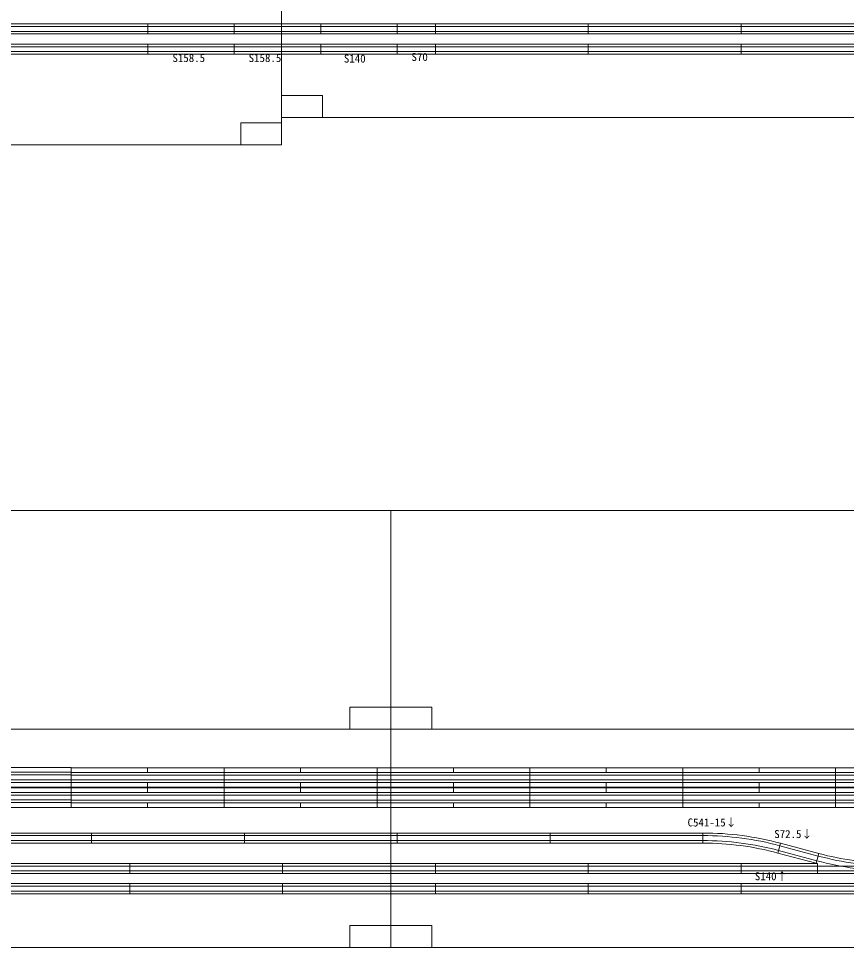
# Model space of a CAD drawing. Units: millimetres, scale not verified. Extents: x -3771 to 23555, y -4805 to 3321.
# Drawn here: x 2330 to 3847, y -4101 to -2399 of the extents above; entities that cross this region are included whole.
import ezdxf
from ezdxf.enums import TextEntityAlignment as Align

# ---------------------------------------------------------------- set-up
doc = ezdxf.new("R2010")
doc.units = ezdxf.units.MM
doc.header["$LTSCALE"] = 8
for name, color, linetype, lineweight in [('0-0', 7, 'Continuous', 9), ('0-7', 6, 'Continuous', 9), ('0-8', 7, 'Continuous', 9)]:
    doc.layers.add(name, color=color, linetype=linetype, lineweight=lineweight)
doc.layers.add('0-F', color=7, linetype='Continuous')
doc.styles.add('ＭＳ ゴシック', font='')
doc.styles.get('ＭＳ ゴシック').set_extended_font_data('MS Gothic')

msp = doc.modelspace()

# ---------------------------------------------------------------- linework, layer by layer
at = {"layer": '0-0'}
for p, q in [((2463.703, -3891.026), (2183.703, -3891.026)), ((2743.703, -3891.026), (2463.703, -3891.026)), ((2463.703, -3891.026), (2463.703, -3909.526)), ((2463.703, -3891.026), (2463.703, -3909.526)), ((3023.703, -3891.026), (2743.703, -3891.026)), ((2743.703, -3891.026), (2743.703, -3909.526)), ((2743.703, -3891.026), (2743.703, -3909.526)), ((3303.703, -3891.026), (3023.703, -3891.026)), ((3023.703, -3891.026), (3023.703, -3909.526)), ((3023.703, -3891.026), (3023.703, -3909.526)), ((3583.703, -3891.026), (3303.703, -3891.026)), ((3303.703, -3891.026), (3303.703, -3909.526)), ((3303.703, -3891.026), (3303.703, -3909.526)), ((3583.703, -3891.026), (3583.703, -3909.526)), ((3583.703, -3891.026), (3583.703, -3909.526)), ((2463.703, -3909.526), (2183.703, -3909.526)), ((2743.703, -3909.526), (2463.703, -3909.526)), ((3023.703, -3909.526), (2743.703, -3909.526)), ((3303.703, -3909.526), (3023.703, -3909.526)), ((3583.703, -3909.526), (3303.703, -3909.526)), ((3721.33, -3927.645), (3726.118, -3909.776)), ((3721.33, -3927.645), (3726.118, -3909.776)), ((3796.118, -3928.532), (3726.118, -3909.776)), ((3791.33, -3946.402), (3721.33, -3927.645)), ((3791.33, -3946.402), (3796.118, -3928.532)), ((3796.118, -3928.532), (3791.33, -3946.402)), ((2253.724, -3946.717), (2533.724, -3946.717)), ((2533.724, -3965.217), (2533.724, -3946.717)), ((2533.724, -3946.717), (2813.724, -3946.717)), ((2533.724, -3965.217), (2533.724, -3946.717)), ((2813.724, -3965.217), (2813.724, -3946.717)), ((2813.724, -3946.717), (3093.724, -3946.717)), ((2813.724, -3965.217), (2813.724, -3946.717)), ((3093.724, -3965.217), (3093.724, -3946.717)), ((3093.724, -3946.717), (3373.724, -3946.717)), ((3093.724, -3965.217), (3093.724, -3946.717)), ((3373.724, -3965.217), (3373.724, -3946.717)), ((3373.724, -3946.717), (3653.724, -3946.717)), ((3373.724, -3965.217), (3373.724, -3946.717)), ((3653.724, -3965.217), (3653.724, -3946.717)), ((3653.724, -3965.217), (3653.724, -3946.717)), ((3653.724, -3946.717), (3653.724, -3965.217)), ((3793.724, -3946.717), (3653.724, -3946.717)), ((3791.33, -3946.402), (3793.724, -3946.717)), ((3793.724, -3946.717), (3793.724, -3965.217)), ((3793.724, -3946.717), (3793.724, -3965.217)), ((2253.724, -3965.217), (2533.724, -3965.217)), ((2533.724, -3965.217), (2813.724, -3965.217)), ((2813.724, -3965.217), (3093.724, -3965.217)), ((3093.724, -3965.217), (3373.724, -3965.217)), ((3373.724, -3965.217), (3653.724, -3965.217)), ((3793.724, -3965.217), (3653.724, -3965.217)), ((3933.724, -3965.217), (3793.724, -3965.217)), ((2533.724, -3983.717), (2253.724, -3983.717)), ((2813.724, -3983.717), (2533.724, -3983.717)), ((2533.724, -4002.217), (2533.724, -3983.717)), ((2533.724, -4002.217), (2533.724, -3983.717)), ((3093.724, -3983.717), (2813.724, -3983.717)), ((2813.724, -4002.217), (2813.724, -3983.717)), ((2813.724, -4002.217), (2813.724, -3983.717)), ((3373.724, -3983.717), (3093.724, -3983.717)), ((3093.724, -4002.217), (3093.724, -3983.717)), ((3093.724, -4002.217), (3093.724, -3983.717)), ((3653.724, -3983.717), (3373.724, -3983.717)), ((3373.724, -4002.217), (3373.724, -3983.717)), ((3373.724, -4002.217), (3373.724, -3983.717)), ((3933.724, -3983.717), (3653.724, -3983.717)), ((3653.724, -4002.217), (3653.724, -3983.717)), ((3653.724, -4002.217), (3653.724, -3983.717)), ((2533.724, -4002.217), (2253.724, -4002.217)), ((2813.724, -4002.217), (2533.724, -4002.217)), ((3093.724, -4002.217), (2813.724, -4002.217)), ((3373.724, -4002.217), (3093.724, -4002.217)), ((3653.724, -4002.217), (3373.724, -4002.217)), ((3933.724, -4002.217), (3653.724, -4002.217))]:
    msp.add_line(p, q, dxfattribs=at)
at = {"layer": '0-0', "color": 2}
for p, q in [((2463.703, -3895.776), (2183.703, -3895.776)), ((2743.703, -3895.776), (2463.703, -3895.776)), ((3023.703, -3895.776), (2743.703, -3895.776)), ((3303.703, -3895.776), (3023.703, -3895.776)), ((3583.703, -3895.776), (3303.703, -3895.776)), ((2463.703, -3904.776), (2183.703, -3904.776)), ((2743.703, -3904.776), (2463.703, -3904.776)), ((3023.703, -3904.776), (2743.703, -3904.776)), ((3303.703, -3904.776), (3023.703, -3904.776)), ((3583.703, -3904.776), (3303.703, -3904.776)), ((3792.559, -3941.814), (3722.559, -3923.057)), ((3794.889, -3933.12), (3724.889, -3914.364)), ((2253.724, -3951.467), (2533.724, -3951.467)), ((2253.724, -3960.467), (2533.724, -3960.467)), ((2533.724, -3951.467), (2813.724, -3951.467)), ((2533.724, -3960.467), (2813.724, -3960.467)), ((2813.724, -3951.467), (3093.724, -3951.467)), ((2813.724, -3960.467), (3093.724, -3960.467)), ((3093.724, -3951.467), (3373.724, -3951.467)), ((3093.724, -3960.467), (3373.724, -3960.467)), ((3373.724, -3951.467), (3653.724, -3951.467)), ((3373.724, -3960.467), (3653.724, -3960.467)), ((3793.724, -3951.467), (3653.724, -3951.467)), ((3793.724, -3960.467), (3653.724, -3960.467)), ((3933.724, -3951.467), (3793.724, -3951.467)), ((3933.724, -3960.467), (3793.724, -3960.467)), ((2533.724, -3988.467), (2253.724, -3988.467)), ((2813.724, -3988.467), (2533.724, -3988.467)), ((3093.724, -3988.467), (2813.724, -3988.467)), ((3373.724, -3988.467), (3093.724, -3988.467)), ((3653.724, -3988.467), (3373.724, -3988.467)), ((3933.724, -3988.467), (3653.724, -3988.467))]:
    msp.add_line(p, q, dxfattribs=at)
msp.add_lwpolyline([(3933.724, -3997.467), (3653.724, -3997.467), (3373.724, -3997.467), (3093.724, -3997.467), (2813.724, -3997.467), (2533.724, -3997.467), (2253.724, -3997.467), (1973.724, -3997.467), (1693.724, -3997.467), (1413.724, -3997.467), (1133.724, -3997.467), (853.724, -3997.467), (573.724, -3997.467), (293.724, -3997.467)], dxfattribs=at)
at = {"layer": '0-0'}
for centre, radius, start, end in [((3583.703, -4441.276), 550.25, 75, 90), ((3583.703, -4441.276), 531.75, 75, 90), ((3933.745, -3414.901), 531.75, 255, 269.09592)]:
    msp.add_arc(centre, radius, start, end, dxfattribs=at)
at = {"layer": '0-0', "color": 2}
for centre, radius, start, end in [((3583.703, -4441.276), 545.5, 75, 90), ((3583.703, -4441.276), 536.5, 75, 90), ((3933.745, -3414.901), 545.5, 255, 269.9978), ((3933.745, -3414.901), 536.5, 255, 269.9978)]:
    msp.add_arc(centre, radius, start, end, dxfattribs=at)
at = {"layer": '0-7'}
for p, q in [((2811.995, -2630.326), (2811.995, -1830.326)), ((2811.995, -2580.326), (4011.995, -2580.326)), ((211.995, -2630.326), (2811.995, -2630.326)), ((-588.005, -3300.563), (6010.995, -3300.563)), ((3011.995, -4100.563), (3011.995, -3300.563)), ((-588.005, -3700.563), (6011.995, -3700.563)), ((-588.005, -4100.563), (4011.995, -4100.563))]:
    msp.add_line(p, q, dxfattribs=at)
at = {"layer": '0-7', "color": 4}
for points in [[(2886.995, -2580.326), (2886.995, -2540.326), (2811.995, -2540.326)], [(2736.995, -2630.326), (2736.995, -2590.326), (2811.995, -2590.326)], [(2936.995, -3700.563), (2936.995, -3660.563), (3011.995, -3660.563)], [(3086.995, -3700.563), (3086.995, -3660.563), (3011.995, -3660.563)], [(2936.995, -4100.563), (2936.995, -4060.563), (3011.995, -4060.563)], [(3086.995, -4100.563), (3086.995, -4060.563), (3011.995, -4060.563)]]:
    msp.add_lwpolyline(points, dxfattribs=at)
at = {"layer": '0-8'}
for p, q in [((2286.794, -2409.084), (2566.794, -2409.084)), ((2725.294, -2409.084), (2566.794, -2409.084)), ((2566.794, -2409.084), (2566.794, -2427.584)), ((2566.794, -2409.084), (2566.794, -2427.584)), ((2566.794, -2409.084), (2566.794, -2427.584)), ((2725.294, -2427.584), (2725.294, -2409.084)), ((2883.794, -2409.084), (2725.294, -2409.084)), ((2725.294, -2427.584), (2725.294, -2409.084)), ((2883.794, -2427.584), (2883.794, -2409.084)), ((3023.794, -2409.084), (2883.794, -2409.084)), ((2883.794, -2427.584), (2883.794, -2409.084)), ((2883.794, -2427.584), (2883.794, -2409.084)), ((3023.794, -2427.584), (3023.794, -2409.084)), ((3093.794, -2409.084), (3023.794, -2409.084)), ((3023.794, -2427.584), (3023.794, -2409.084)), ((3093.794, -2409.084), (3373.794, -2409.084)), ((3093.794, -2409.084), (3093.794, -2427.584)), ((3093.794, -2409.084), (3093.794, -2427.584)), ((3653.794, -2409.084), (3373.794, -2409.084)), ((3373.794, -2427.584), (3373.794, -2409.084)), ((3933.794, -2409.084), (3653.794, -2409.084)), ((3653.794, -2427.584), (3653.794, -2409.084)), ((3653.794, -2427.584), (3653.794, -2409.084)), ((2286.794, -2427.584), (2566.794, -2427.584)), ((2725.294, -2427.584), (2566.794, -2427.584)), ((2883.794, -2427.584), (2725.294, -2427.584)), ((3023.794, -2427.584), (2883.794, -2427.584)), ((3093.794, -2427.584), (3023.794, -2427.584)), ((3093.794, -2427.584), (3373.794, -2427.584)), ((3653.794, -2427.584), (3373.794, -2427.584)), ((3933.794, -2427.584), (3653.794, -2427.584)), ((2286.794, -2446.084), (2566.794, -2446.084)), ((2725.294, -2446.084), (2566.794, -2446.084)), ((2566.794, -2446.084), (2566.794, -2464.584)), ((2566.794, -2446.084), (2566.794, -2464.584)), ((2566.794, -2446.084), (2566.794, -2464.584)), ((2725.294, -2464.584), (2725.294, -2446.084)), ((2883.794, -2446.084), (2725.294, -2446.084)), ((2725.294, -2464.584), (2725.294, -2446.084)), ((2883.794, -2464.584), (2883.794, -2446.084)), ((3023.794, -2446.084), (2883.794, -2446.084)), ((2883.794, -2464.584), (2883.794, -2446.084)), ((2883.794, -2464.584), (2883.794, -2446.084)), ((3023.794, -2464.584), (3023.794, -2446.084)), ((3093.794, -2446.084), (3023.794, -2446.084)), ((3023.794, -2464.584), (3023.794, -2446.084)), ((3093.794, -2446.084), (3373.794, -2446.084)), ((3093.794, -2446.084), (3093.794, -2464.584)), ((3093.794, -2446.084), (3093.794, -2464.584)), ((3653.794, -2446.084), (3373.794, -2446.084)), ((3373.794, -2464.584), (3373.794, -2446.084)), ((3933.794, -2446.084), (3653.794, -2446.084)), ((3653.794, -2464.584), (3653.794, -2446.084)), ((3653.794, -2464.584), (3653.794, -2446.084)), ((2286.794, -2464.584), (2566.794, -2464.584)), ((2725.294, -2464.584), (2566.794, -2464.584)), ((2883.794, -2464.584), (2725.294, -2464.584)), ((3023.794, -2464.584), (2883.794, -2464.584)), ((3093.794, -2464.584), (3023.794, -2464.584)), ((3093.794, -2464.584), (3373.794, -2464.584)), ((3653.794, -2464.584), (3373.794, -2464.584)), ((3933.794, -2464.584), (3653.794, -2464.584)), ((2426.458, -3806.998), (2426.458, -3770.998)), ((2426.458, -3806.998), (2426.458, -3770.998)), ((2566.458, -3780.084), (2566.458, -3771.334)), ((2706.458, -3807.334), (2706.458, -3771.334)), ((2706.458, -3807.334), (2706.458, -3771.334)), ((2846.794, -3780.084), (2846.794, -3771.334)), ((2986.794, -3807.334), (2986.794, -3771.334)), ((2986.794, -3807.334), (2986.794, -3771.334)), ((3126.794, -3780.084), (3126.794, -3771.334)), ((3266.794, -3807.334), (3266.794, -3771.334)), ((3266.794, -3807.334), (3266.794, -3771.334)), ((3406.794, -3780.084), (3406.794, -3771.334)), ((3546.794, -3807.334), (3546.794, -3771.334)), ((3546.794, -3807.334), (3546.794, -3771.334)), ((3686.794, -3780.084), (3686.794, -3771.334)), ((3826.794, -3807.334), (3826.794, -3771.334)), ((2426.458, -3779.748), (2146.458, -3779.748)), ((2706.458, -3780.084), (2426.458, -3780.084)), ((2986.794, -3780.084), (2706.794, -3780.084)), ((3266.794, -3780.084), (2986.794, -3780.084)), ((3546.794, -3780.084), (3266.794, -3780.084)), ((3826.794, -3780.084), (3546.794, -3780.084)), ((3826.794, -3780.084), (4106.794, -3780.084)), ((2426.458, -3798.248), (2146.458, -3798.248)), ((2706.458, -3798.584), (2426.458, -3798.584)), ((2426.458, -3843.998), (2426.458, -3807.998)), ((2426.458, -3843.998), (2426.458, -3807.998)), ((2566.458, -3807.334), (2566.458, -3798.584)), ((2566.458, -3817.084), (2566.458, -3808.334)), ((2706.458, -3844.334), (2706.458, -3808.334)), ((2706.458, -3844.334), (2706.458, -3808.334)), ((2986.794, -3798.584), (2706.794, -3798.584)), ((2846.794, -3807.334), (2846.794, -3798.584)), ((2846.794, -3817.084), (2846.794, -3808.334)), ((3266.794, -3798.584), (2986.794, -3798.584)), ((2986.794, -3844.334), (2986.794, -3808.334)), ((2986.794, -3844.334), (2986.794, -3808.334)), ((3126.794, -3807.334), (3126.794, -3798.584)), ((3126.794, -3817.084), (3126.794, -3808.334)), ((3546.794, -3798.584), (3266.794, -3798.584)), ((3266.794, -3844.334), (3266.794, -3808.334)), ((3266.794, -3844.334), (3266.794, -3808.334)), ((3406.794, -3807.334), (3406.794, -3798.584)), ((3406.794, -3817.084), (3406.794, -3808.334)), ((3826.794, -3798.584), (3546.794, -3798.584)), ((3546.794, -3844.334), (3546.794, -3808.334)), ((3546.794, -3844.334), (3546.794, -3808.334)), ((3686.794, -3807.334), (3686.794, -3798.584)), ((3686.794, -3817.084), (3686.794, -3808.334)), ((3826.794, -3798.584), (4106.794, -3798.584)), ((3826.794, -3844.334), (3826.794, -3808.334)), ((2426.458, -3816.748), (2146.458, -3816.748)), ((2706.458, -3817.084), (2426.458, -3817.084)), ((2986.794, -3817.084), (2706.794, -3817.084)), ((3266.794, -3817.084), (2986.794, -3817.084)), ((3546.794, -3817.084), (3266.794, -3817.084)), ((3826.794, -3817.084), (3546.794, -3817.084)), ((3826.794, -3817.084), (4106.794, -3817.084)), ((2426.458, -3835.248), (2146.458, -3835.248)), ((2706.458, -3835.584), (2426.458, -3835.584)), ((2566.458, -3844.334), (2566.458, -3835.584)), ((2986.794, -3835.584), (2706.794, -3835.584)), ((2846.794, -3844.334), (2846.794, -3835.584)), ((3266.794, -3835.584), (2986.794, -3835.584)), ((3126.794, -3844.334), (3126.794, -3835.584)), ((3546.794, -3835.584), (3266.794, -3835.584)), ((3406.794, -3844.334), (3406.794, -3835.584)), ((3826.794, -3835.584), (3546.794, -3835.584)), ((3686.794, -3844.334), (3686.794, -3835.584)), ((3826.794, -3835.584), (4106.794, -3835.584))]:
    msp.add_line(p, q, dxfattribs=at)
at = {"layer": '0-8', "color": 2}
for p, q in [((2286.794, -2413.834), (2566.794, -2413.834)), ((2725.294, -2413.834), (2566.794, -2413.834)), ((2883.794, -2413.834), (2725.294, -2413.834)), ((3023.794, -2413.834), (2883.794, -2413.834)), ((3093.794, -2413.834), (3023.794, -2413.834)), ((3093.794, -2413.834), (3373.794, -2413.834)), ((3653.794, -2413.834), (3373.794, -2413.834)), ((3933.794, -2413.834), (3653.794, -2413.834)), ((2286.794, -2422.834), (2566.794, -2422.834)), ((2725.294, -2422.834), (2566.794, -2422.834)), ((2883.794, -2422.834), (2725.294, -2422.834)), ((3023.794, -2422.834), (2883.794, -2422.834)), ((3093.794, -2422.834), (3023.794, -2422.834)), ((3093.794, -2422.834), (3373.794, -2422.834)), ((3653.794, -2422.834), (3373.794, -2422.834)), ((3933.794, -2422.834), (3653.794, -2422.834)), ((2286.794, -2450.834), (2566.794, -2450.834)), ((2286.794, -2459.834), (2566.794, -2459.834)), ((2725.294, -2450.834), (2566.794, -2450.834)), ((2725.294, -2459.834), (2566.794, -2459.834)), ((2883.794, -2450.834), (2725.294, -2450.834)), ((2883.794, -2459.834), (2725.294, -2459.834)), ((3023.794, -2450.834), (2883.794, -2450.834)), ((3023.794, -2459.834), (2883.794, -2459.834)), ((3093.794, -2450.834), (3023.794, -2450.834)), ((3093.794, -2459.834), (3023.794, -2459.834)), ((3093.794, -2450.834), (3373.794, -2450.834)), ((3093.794, -2459.834), (3373.794, -2459.834)), ((3653.794, -2450.834), (3373.794, -2450.834)), ((3653.794, -2459.834), (3373.794, -2459.834)), ((3933.794, -2450.834), (3653.794, -2450.834)), ((3933.794, -2459.834), (3653.794, -2459.834)), ((2426.458, -3784.498), (2146.458, -3784.498)), ((2426.458, -3793.498), (2146.458, -3793.498)), ((2706.458, -3784.834), (2426.458, -3784.834)), ((2986.794, -3784.834), (2706.794, -3784.834)), ((3266.794, -3784.834), (2986.794, -3784.834)), ((3546.794, -3784.834), (3266.794, -3784.834)), ((3826.794, -3784.834), (3546.794, -3784.834)), ((3826.794, -3784.834), (4106.794, -3784.834)), ((2706.458, -3793.834), (2426.458, -3793.834)), ((2986.794, -3793.834), (2706.794, -3793.834)), ((3266.794, -3793.834), (2986.794, -3793.834)), ((3546.794, -3793.834), (3266.794, -3793.834)), ((3826.794, -3793.834), (3546.794, -3793.834)), ((3826.794, -3793.834), (4106.794, -3793.834)), ((2426.458, -3821.498), (2146.458, -3821.498)), ((2706.458, -3821.834), (2426.458, -3821.834)), ((2986.794, -3821.834), (2706.794, -3821.834)), ((3266.794, -3821.834), (2986.794, -3821.834)), ((3546.794, -3821.834), (3266.794, -3821.834)), ((3826.794, -3821.834), (3546.794, -3821.834)), ((3826.794, -3821.834), (4106.794, -3821.834)), ((2426.458, -3830.498), (2146.458, -3830.498)), ((2706.458, -3830.834), (2426.458, -3830.834)), ((2986.794, -3830.834), (2706.794, -3830.834)), ((3266.794, -3830.834), (2986.794, -3830.834)), ((3546.794, -3830.834), (3266.794, -3830.834)), ((3826.794, -3830.834), (3546.794, -3830.834)), ((3826.794, -3830.834), (4106.794, -3830.834))]:
    msp.add_line(p, q, dxfattribs=at)
at = {"layer": '0-8', "color": 3}
for p, q in [((2426.458, -3770.998), (2146.458, -3770.998)), ((2706.458, -3771.334), (2426.458, -3771.334)), ((2986.794, -3771.334), (2706.794, -3771.334)), ((3266.794, -3771.334), (2986.794, -3771.334)), ((3546.794, -3771.334), (3266.794, -3771.334)), ((3826.794, -3771.334), (3546.794, -3771.334)), ((3826.794, -3771.334), (4106.794, -3771.334)), ((2426.458, -3806.998), (2146.458, -3806.998)), ((2426.458, -3807.998), (2146.458, -3807.998)), ((2706.458, -3807.334), (2426.458, -3807.334)), ((2706.458, -3808.334), (2426.458, -3808.334)), ((2986.794, -3807.334), (2706.794, -3807.334)), ((2986.794, -3808.334), (2706.794, -3808.334)), ((3266.794, -3807.334), (2986.794, -3807.334)), ((3266.794, -3808.334), (2986.794, -3808.334)), ((3546.794, -3807.334), (3266.794, -3807.334)), ((3546.794, -3808.334), (3266.794, -3808.334)), ((3826.794, -3807.334), (3546.794, -3807.334)), ((3826.794, -3808.334), (3546.794, -3808.334)), ((3826.794, -3807.334), (4106.794, -3807.334)), ((3826.794, -3808.334), (4106.794, -3808.334)), ((2426.458, -3843.998), (2146.458, -3843.998)), ((2706.458, -3844.334), (2426.458, -3844.334)), ((2986.794, -3844.334), (2706.794, -3844.334)), ((3266.794, -3844.334), (2986.794, -3844.334)), ((3546.794, -3844.334), (3266.794, -3844.334)), ((3826.794, -3844.334), (3546.794, -3844.334)), ((3826.794, -3844.334), (4106.794, -3844.334))]:
    msp.add_line(p, q, dxfattribs=at)

# ---------------------------------------------------------------- texts
at = {"layer": '0-F', "style": 'ＭＳ ゴシック'}
for s, p in [('S158.5', (2611.963, -2483.328)), ('S158.5', (2751.577, -2483.328)), ('S140', (2926.026, -2484.316)), ('S70', (3049.893, -2481.433)), ('C541-15↓', (3555.666, -3883.393)), ('S72.5↓', (3714.47, -3904.651)), ('S140↑', (3678.887, -3981.952))]:
    msp.add_text(s, height=14.66, dxfattribs=at).set_placement(p, align=Align.BOTTOM_LEFT)

doc.saveas('drawing.dxf')
